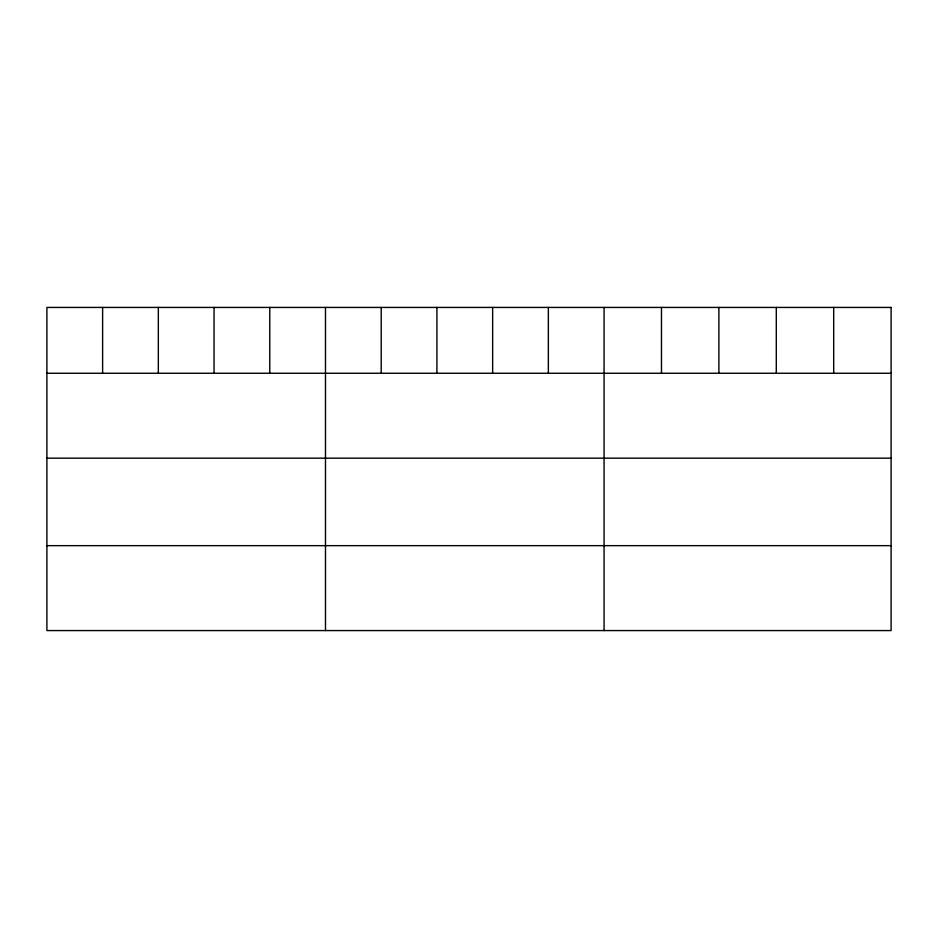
<?xml version="1.0" encoding="UTF-8"?>
<svg xmlns="http://www.w3.org/2000/svg" width="938" height="938" viewBox="0 0 938 938"><rect width="100%" height="100%" fill="white"/><g stroke="black" fill="none" stroke-linecap="round" stroke-linejoin="round"><path stroke-width="1.41" d="M46.9 373.254L891.1 373.254M46.9 458.166L891.1 458.166M46.9 545.658L891.1 545.658M833.694 307.43L833.694 373.254M776.289 307.43L776.289 373.254M718.883 307.43L718.883 373.254M661.478 307.43L661.478 373.254M604.072 307.43L604.072 630.571M548.355 307.43L548.355 373.254M492.638 307.43L492.638 373.254M436.92 307.43L436.92 373.254M381.203 307.43L381.203 373.254M325.486 307.43L325.486 630.571M269.769 307.43L269.769 373.254M214.052 307.43L214.052 373.254M158.334 307.43L158.334 373.254M102.617 307.43L102.617 373.254M891.1 307.43L46.9 307.43L46.9 630.571L891.1 630.571L891.1 307.43"/></g></svg>
